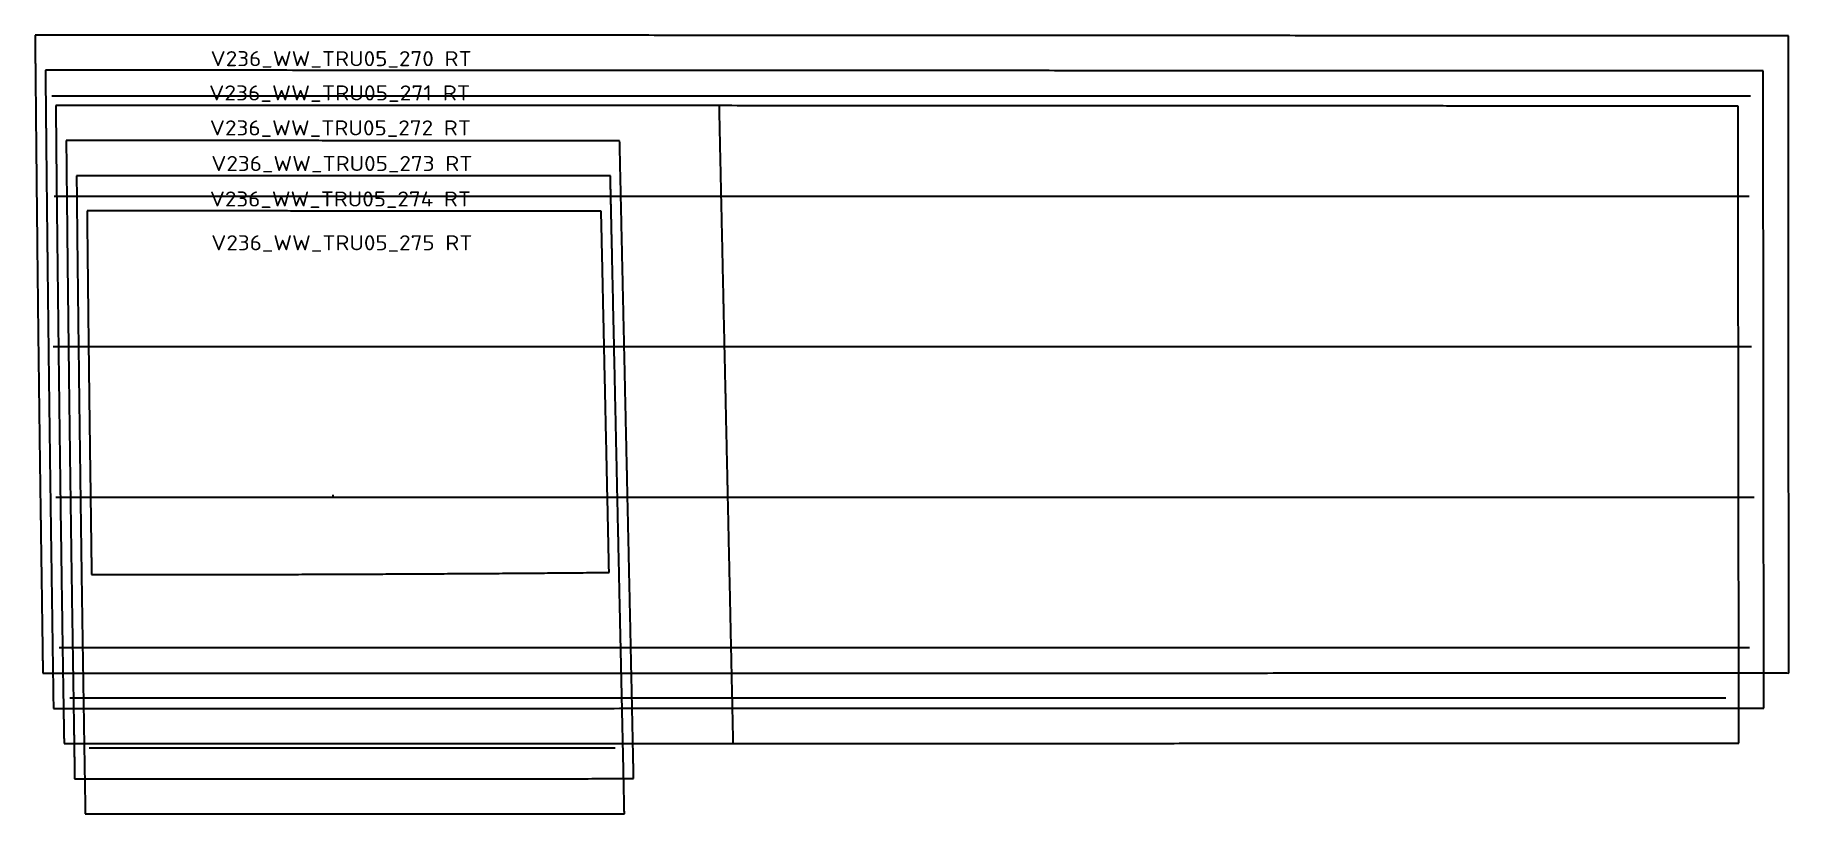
# Model space of a CAD drawing. Extents: x 38253 to 41747, y 38737 to 40289.
import ezdxf
from ezdxf.enums import TextEntityAlignment as Align

# ---------------------------------------------------------------- set-up
doc = ezdxf.new("R2010")
doc.units = 0
doc.layers.get('0').update_dxf_attribs({"lineweight": 13})
for name, color, linetype, lineweight in [('MARKERS', 7, 'Continuous', 13), ('OUTER', 7, 'Continuous', 13), ('ROSETTE', 7, 'Continuous', 13), ('STRATEGYPOINT', 7, 'Continuous', 13), ('TEXT', 7, 'Continuous', 13)]:
    doc.layers.add(name, color=color, linetype=linetype, lineweight=lineweight)
doc.styles.get("Standard").update_dxf_attribs({"font": 'isocp.shx'})

msp = doc.modelspace()

# ---------------------------------------------------------------- linework, layer by layer
at = {"color": 141, "lineweight": 35}
msp.add_open_spline([(39643.9, 38877.1), (39638.4, 39131.3), (39632.9, 39385.6), (39627.2, 39639.8), (39621.6, 39894), (39616.1, 40148.3)], degree=5, dxfattribs=at)
at = {"layer": 'MARKERS', "color": 4, "lineweight": 35}
for p, q in [((41670.8, 40167.5), (38285.8, 40167.5)), ((41667.8, 39967.5), (38290.8, 39967.5)), ((41672.8, 39667.5), (38288.8, 39667.5)), ((41677.8, 39367.5), (38293.8, 39367.5)), ((41668.8, 39067.5), (38300.8, 39067.5)), ((41621.8, 38967.5), (38321.8, 38967.5)), ((39408.8, 38867.5), (38360.8, 38867.5))]:
    msp.add_line(p, q, dxfattribs=at)
at = {"layer": 'OUTER', "color": 3, "lineweight": 35}
for points in [[(41746.1, 40287.5), (41047.4, 40287.6), (40348.7, 40287.9), (39650.1, 40288.4), (38951.4, 40288.8), (38252.7, 40289)], [(41747.2, 39017.5), (41746.8, 39271.5), (41746.6, 39525.5), (41746.3, 39779.5), (41746, 40033.5), (41746.1, 40287.5)], [(41696.2, 40217.5), (41011.6, 40217.9), (40327, 40217.8), (39642.5, 40218.4), (38957.9, 40218.6), (38273.3, 40218.9)], [(41647.4, 38877.5), (41647.3, 39131.5), (41646.9, 39385.5), (41646.4, 39639.5), (41646.2, 39893.5), (41646.2, 40147.5)], [(39417.5, 40078.3), (39196.9, 40078.4), (38976.4, 40078.5), (38755.8, 40078.5), (38535.3, 40078.6), (38314.7, 40078.7)], [(39445.4, 38807), (39440.1, 39061.2), (39434.4, 39315.5), (39428.8, 39569.8), (39423.2, 39824), (39417.5, 40078.3)], [(39399, 40008.2), (39186.3, 40008.3), (38973.6, 40008.4), (38760.9, 40008.4), (38548.2, 40008.5), (38335.4, 40008.5)], [(38335.4, 40008.5), (38337.7, 39754.1), (38341.7, 39499.7), (38344, 39245.3), (38348.7, 38991), (38352.8, 38736.6)], [(39396.4, 39217.9), (39393.4, 39362), (39390.1, 39506), (39387, 39650), (39384, 39794.1), (39380.6, 39938.1)], [(38365.3, 39213.5), (38571.5, 39213.5), (38777.7, 39213.9), (38984, 39214.7), (39190.2, 39216), (39396.4, 39217.9)], [(38331.6, 38806.7), (38554.4, 38806.7), (38777.1, 38806.7), (38999.9, 38806.6), (39222.6, 38806.7), (39445.4, 38807)], [(38352.8, 38736.6), (38567.6, 38736.6), (38782.4, 38736.7), (38997.3, 38736.8), (39212.1, 38736.8), (39426.9, 38736.9)]]:
    msp.add_open_spline(points, degree=5, dxfattribs=at)
for points, knots in [([(38252.7, 40289), (38253.9, 40164.7), (38255.1, 40040.4), (38257, 39849.4), (38260, 39595), (38263.5, 39340.6), (38265.5, 39210.5), (38267.3, 39080.4), (38268.2, 39017)], [0, 0, 0, 0, 0, 0, 621.523489, 621.523489, 955.026453, 1272.072671, 1272.072671, 1272.072671, 1272.072671, 1272.072671, 1272.072671]), ([(38273.3, 40218.9), (38274.6, 40089.2), (38277.3, 39834.8), (38280.1, 39580.4), (38283.7, 39326), (38287.5, 39071.6), (38289.3, 38946.9)], [0, 0, 0, 0, 0, 0, 648.250924, 1272.114861, 1272.114861, 1272.114861, 1272.114861, 1272.114861, 1272.114861]), ([(41697.4, 38947.5), (41696.9, 39137.8), (41696.8, 39391.8), (41696.7, 39645.8), (41696.1, 39899.8), (41696.1, 40153.8), (41696.2, 40217.5)], [0, 0, 0, 0, 0, 0, 951.608777, 1270.007782, 1270.007782, 1270.007782, 1270.007782, 1270.007782, 1270.007782]), ([(41646.2, 40147.5), (41500.6, 40147.5), (41277.8, 40147.5), (40838.6, 40147.7), (40238.2, 40148), (39567.8, 40148.3), (39043, 40148.6), (38595.3, 40148.5), (38364.1, 40148.7), (38294.1, 40148.8)], [0, 0, 0, 0, 0, 0, 728.099368, 1113.729496, 2196.25059, 3002.051757, 3352.085117, 3352.085117, 3352.085117, 3352.085117, 3352.085117, 3352.085117]), ([(38294.1, 40148.8), (38294.3, 40116.2), (38294.9, 40034.2), (38296.9, 39874.9), (38299.7, 39620.5), (38303, 39366.1), (38306.2, 39144.2), (38308.9, 38971.8), (38310.5, 38876.8)], [0, 0, 0, 0, 0, 0, 162.666593, 410.116036, 796.763589, 1272.099504, 1272.099504, 1272.099504, 1272.099504, 1272.099504, 1272.099504]), ([(38314.7, 40078.7), (38316.1, 39950.7), (38318, 39760.4), (38320.8, 39538), (38324.1, 39283.6), (38328.1, 39029.2), (38330.2, 38902.8), (38331.1, 38838.7), (38331.6, 38806.7)], [0, 0, 0, 0, 0, 0, 639.926963, 951.691986, 1112.032049, 1272.088931, 1272.088931, 1272.088931, 1272.088931, 1272.088931, 1272.088931]), ([(39426.9, 38736.9), (39426.3, 38768.6), (39423, 38924.9), (39418.6, 39115.7), (39413, 39370), (39407.5, 39624.2), (39402.6, 39846.8), (39400.4, 39944.8), (39399, 40008.2)], [0, 0, 0, 0, 0, 0, 158.332618, 781.637098, 954.489715, 1271.64279, 1271.64279, 1271.64279, 1271.64279, 1271.64279, 1271.64279]), ([(39380.6, 39938.1), (39326.8, 39938.3), (39248.6, 39938.4), (39043.7, 39938.1), (38838.8, 39938.4), (38633.9, 39938.3), (38482.8, 39938.5), (38356.2, 39938.4)], [0, 0, 0, 0, 0, 0, 268.547694, 391.430263, 1024.381296, 1024.381296, 1024.381296, 1024.381296, 1024.381296, 1024.381296]), ([(38356.2, 39938.4), (38357.4, 39829.4), (38359, 39684.4), (38360.7, 39539.4), (38362.9, 39394.5), (38364.8, 39249.5), (38365.3, 39213.5)], [0, 0, 0, 0, 0, 0, 545.044826, 724.92329, 724.92329, 724.92329, 724.92329, 724.92329, 724.92329]), ([(38268.2, 39017), (38529.2, 39017), (39099.6, 39017.1), (39795.4, 39017.2), (40491.2, 39017.4), (41187, 39017.7), (41621.9, 39017.6), (41747.2, 39017.5)], [0, 0, 0, 0, 0, 0, 1304.916093, 2852.17038, 3479.061782, 3479.061782, 3479.061782, 3479.061782, 3479.061782, 3479.061782]), ([(38289.3, 38946.9), (38713.3, 38947), (39257.1, 38947), (39938.7, 38947.2), (40620.3, 38947.3), (41301.9, 38947.7), (41559.5, 38947.6), (41697.4, 38947.5)], [0, 0, 0, 0, 0, 0, 2120.261158, 2718.721359, 3408.072752, 3408.072752, 3408.072752, 3408.072752, 3408.072752, 3408.072752]), ([(38310.5, 38876.8), (38686.8, 38876.9), (39354.2, 38876.9), (40021.6, 38877.2), (40689, 38877.5), (41356.4, 38877.3), (41647.4, 38877.5)], [0, 0, 0, 0, 0, 0, 1881.792467, 3336.96862, 3336.96862, 3336.96862, 3336.96862, 3336.96862, 3336.96862])]:
    msp.add_open_spline(points, degree=5, knots=knots, dxfattribs=at)
at = {"layer": 'ROSETTE', "color": 150, "lineweight": 35}
for p, q in [((38846.8, 39367.5), (38846.8, 39372.5)), ((38846.8, 39367.5), (38846.8, 39372.5)), ((38846.8, 39367.5), (38846.8, 39372.5)), ((38846.8, 39367.5), (38846.8, 39372.5)), ((38846.8, 39367.5), (38846.8, 39372.5)), ((38846.8, 39367.5), (38846.8, 39372.5)), ((38856.8, 39367.5), (38846.8, 39367.5)), ((38856.8, 39367.5), (38846.8, 39367.5)), ((38856.8, 39367.5), (38846.8, 39367.5)), ((38856.8, 39367.5), (38846.8, 39367.5)), ((38856.8, 39367.5), (38846.8, 39367.5)), ((38856.8, 39367.5), (38846.8, 39367.5))]:
    msp.add_line(p, q, dxfattribs=at)
at = {"layer": 'STRATEGYPOINT', "color": 7, "lineweight": 5}
msp.add_point((38846.8, 39367.5), dxfattribs=at)
msp.add_point((38846.8, 39367.5), dxfattribs=at)
msp.add_point((38846.8, 39367.5), dxfattribs=at)
msp.add_point((38846.8, 39367.5), dxfattribs=at)
msp.add_point((38846.8, 39367.5), dxfattribs=at)
msp.add_point((38846.8, 39367.5), dxfattribs=at)

# ---------------------------------------------------------------- texts
at = {"layer": 'TEXT', "color": 14, "lineweight": 13, "width": 0.934161}
for s, p, p2 in [('V236_WW_TRU05_270 RT', (38602.3, 40227), (39122.8, 40227)), ('V236_WW_TRU05_271 RT', (38599.3, 40158.7), (39119.8, 40158.7)), ('V236_WW_TRU05_272 RT', (38600.9, 40089), (39121.4, 40089)), ('V236_WW_TRU05_273 RT', (38603.7, 40018), (39124.2, 40018)), ('V236_WW_TRU05_274 RT', (38600.9, 39947.3), (39121.4, 39947.3)), ('V236_WW_TRU05_275 RT', (38603.7, 39860), (39124.2, 39860))]:
    msp.add_text(s, height=30, dxfattribs=at).set_placement(p, p2, align=Align.FIT)

doc.saveas('drawing.dxf')
